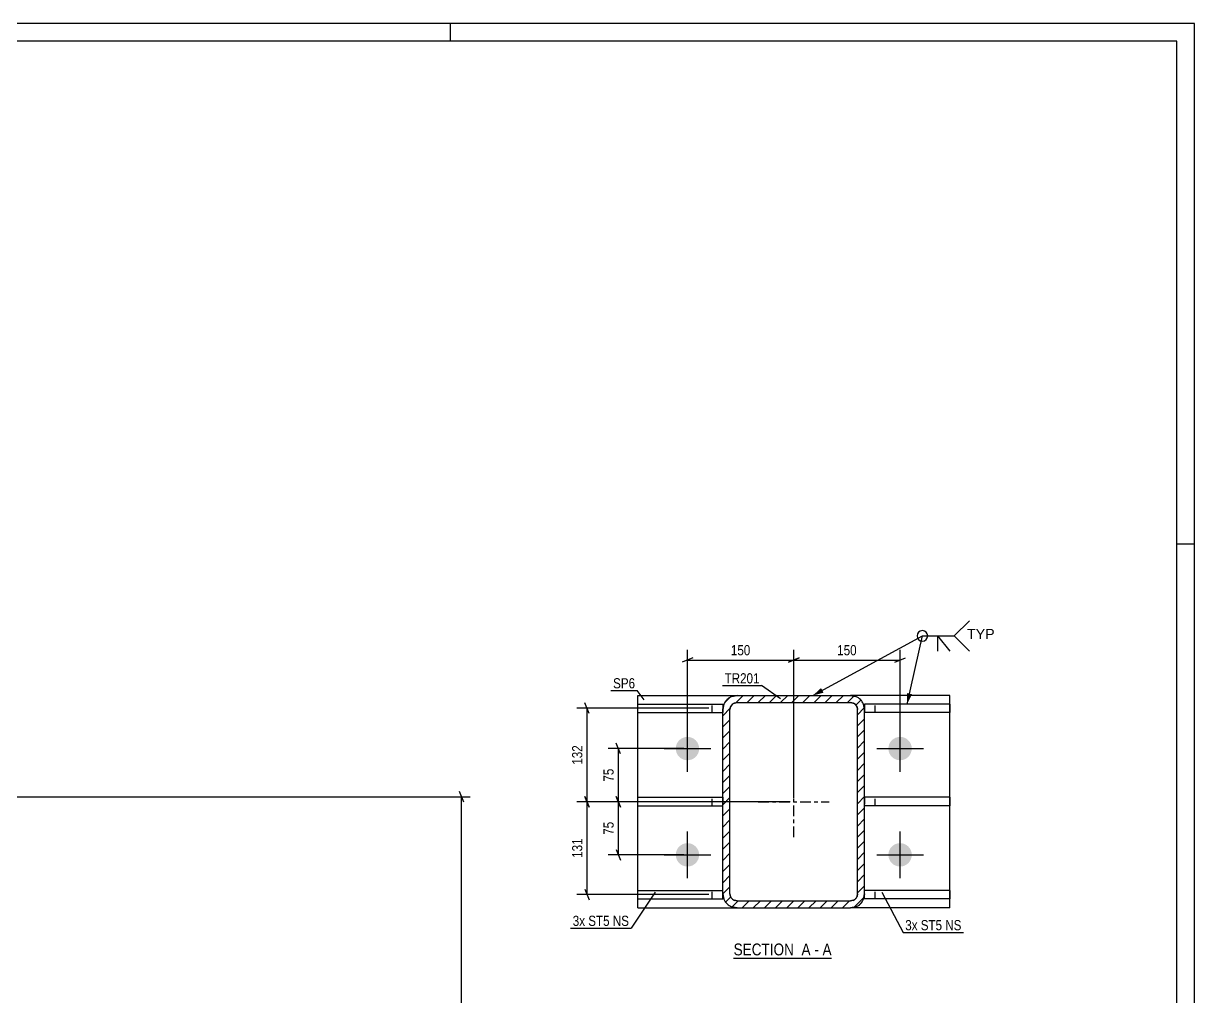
# Model space of a CAD drawing. Header units: millimetres. Extents: x 0 to 841, y 0 to 594.
# Drawn here: x 510.5 to 841, y 319.3 to 594 of the extents above; entities that cross this region are included whole.
import ezdxf

# ---------------------------------------------------------------- set-up
doc = ezdxf.new("R2010")
doc.units = ezdxf.units.MM
doc.linetypes.add('DXK_LINE_DOT2', pattern=[3.9198, 1.9599, -1.9599])
doc.linetypes.add('DXK_LINE_DOT3', pattern=[5.9187, 2.979, -0.9799, 0.9799, -0.9799])
doc.styles.add('Arial', font='ARIAL.TTF', dxfattribs={"height": 0.2})
doc.styles.add('Arial Narrow', font='ARIALN.TTF', dxfattribs={"height": 0.2})

# ---------------------------------------------------------------- blocks, each defined once
blk = doc.blocks.new('Unknown-122566683-1134')
at = {"color": 5, "linetype": 'Continuous'}
for p, q in [((841, 594), (0, 594)), ((631, 589), (631, 594)), ((841, 0), (841, 594)), ((836, 589), (5, 589)), ((836, 5), (836, 589)), ((841, 447), (836, 447))]:
    blk.add_line(p, q, dxfattribs=at)
blk = doc.blocks.new('Unknown-122566683-12 - 5916')
at = {"color": 6, "linetype": 'Continuous'}
blk.add_line((710.92, 330.14), (738.57, 330.14), dxfattribs=at)
at = {"color": 0, "linetype": 'Continuous'}
blk.add_wipeout([(729.03, 330.89), (729.03, 334.39), (710.92, 334.39), (710.92, 330.89)], dxfattribs=at)
at = {"color": 7, "linetype": 'Continuous', "style": 'Arial Narrow'}
blk.add_text('SECTION ', height=3.34, dxfattribs=at).set_placement((710.92, 330.89))
at = {"color": 0, "linetype": 'Continuous'}
blk.add_wipeout([(732.64, 330.89), (732.64, 334.39), (730.08, 334.39), (730.08, 330.89)], dxfattribs=at)
blk.add_wipeout([(734.96, 330.89), (734.96, 334.39), (733.69, 334.39), (733.69, 330.89)], dxfattribs=at)
at = {"color": 7, "linetype": 'Continuous', "style": 'Arial Narrow'}
blk.add_text('A', height=3.34, dxfattribs=at).set_placement((730.08, 330.89))
at = {"color": 0, "linetype": 'Continuous'}
blk.add_wipeout([(738.57, 330.89), (738.57, 334.39), (736.01, 334.39), (736.01, 330.89)], dxfattribs=at)
at = {"color": 7, "linetype": 'Continuous', "style": 'Arial Narrow'}
for s, p in [('A', (736.01, 330.89)), ('-', (733.69, 330.89))]:
    blk.add_text(s, height=3.34, dxfattribs=at).set_placement(p)
blk = doc.blocks.new('Part-122566683-5944 - 5916')
at = {"color": 2, "linetype": 'Continuous'}
for p, q in [((771.89, 349.25), (747.89, 349.25)), ((747.89, 346.85), (747.89, 348.27)), ((771.89, 349.25), (771.89, 346.85)), ((771.89, 346.85), (747.89, 346.85))]:
    blk.add_line(p, q, dxfattribs=at)
at = {"color": 7, "linetype": 'DXK_LINE_DOT2'}
for p, q in [((747.89, 348.27), (747.89, 349.25)), ((750.89, 346.85), (750.89, 349.25))]:
    blk.add_line(p, q, dxfattribs=at)
blk = doc.blocks.new('Part-122566683-5920 - 5916')
at = {"color": 2, "linetype": 'Continuous'}
for p, q in [((683.89, 344.27), (683.89, 404.27)), ((683.89, 404.27), (711.89, 404.27)), ((771.89, 404.27), (743.89, 404.27)), ((771.89, 344.27), (771.89, 404.27)), ((683.89, 344.27), (711.89, 344.27)), ((771.89, 344.27), (743.89, 344.27))]:
    blk.add_line(p, q, dxfattribs=at)
at = {"color": 7, "linetype": 'DXK_LINE_DOT2'}
for p, q in [((711.89, 404.27), (743.89, 404.27)), ((711.89, 344.27), (743.89, 344.27))]:
    blk.add_line(p, q, dxfattribs=at)
blk = doc.blocks.new('Part-122566683-5955 - 5916')
at = {"linetype": 'Continuous'}
h = blk.add_hatch(dxfattribs=at)
h.set_pattern_fill('', scale=0.7, style=0, pattern_type=0)
h.set_pattern_definition([(45, (707.8937, 348.2728), (-1.571545, 1.571545), [])])
h.paths.add_polyline_path([(707.89, 400.27), (707.89, 348.27), (708.2, 346.74), (709.07, 345.44), (710.36, 344.58), (711.89, 344.27), (743.89, 344.27), (745.42, 344.58), (746.72, 345.44), (747.59, 346.74), (747.89, 348.27), (747.89, 400.27), (747.59, 401.8), (746.72, 403.1), (745.42, 403.97), (743.89, 404.27), (711.89, 404.27), (710.36, 403.97), (709.07, 403.1), (708.2, 401.8)])
h.paths.add_polyline_path([(710.48, 401.69), (711.13, 402.12), (711.89, 402.27), (743.89, 402.27), (744.66, 402.12), (745.31, 401.69), (745.74, 401.04), (745.89, 400.27), (745.89, 348.27), (745.74, 347.51), (745.31, 346.86), (744.66, 346.43), (743.89, 346.27), (711.89, 346.27), (711.13, 346.43), (710.48, 346.86), (710.05, 347.51), (709.89, 348.27), (709.89, 400.27), (710.05, 401.04)])
at = {"color": 7, "linetype": 'DXK_LINE_DOT2'}
for p, q in [((710.36, 403.97), (711.89, 404.27)), ((711.89, 404.27), (743.89, 404.27)), ((743.89, 404.27), (745.42, 403.97)), ((707.89, 400.27), (708.2, 401.8)), ((707.89, 348.27), (707.89, 400.27)), ((710.05, 401.04), (709.89, 400.27)), ((709.89, 348.27), (709.89, 400.27)), ((711.89, 402.27), (711.13, 402.12)), ((711.89, 402.27), (743.89, 402.27)), ((744.66, 402.12), (743.89, 402.27)), ((745.89, 400.27), (745.74, 401.04)), ((745.89, 348.27), (745.89, 400.27)), ((747.59, 401.8), (747.89, 400.27)), ((747.89, 348.27), (747.89, 400.27)), ((708.2, 346.74), (707.89, 348.27)), ((709.89, 348.27), (710.05, 347.51)), ((745.74, 347.51), (745.89, 348.27)), ((747.89, 348.27), (747.59, 346.74)), ((711.89, 344.27), (710.36, 344.58)), ((711.13, 346.43), (711.89, 346.27)), ((711.89, 346.27), (743.89, 346.27)), ((711.89, 344.27), (743.89, 344.27)), ((743.89, 346.27), (744.66, 346.43)), ((745.42, 344.58), (743.89, 344.27))]:
    blk.add_line(p, q, dxfattribs=at)
at = {"color": 2, "linetype": 'Continuous'}
for p, q in [((711.89, 404.27), (710.36, 403.97)), ((711.89, 404.27), (743.89, 404.27)), ((745.42, 403.97), (743.89, 404.27)), ((708.2, 401.8), (707.89, 400.27)), ((707.89, 348.27), (707.89, 400.27)), ((709.89, 400.27), (710.05, 401.04)), ((709.89, 348.27), (709.89, 400.27)), ((711.13, 402.12), (711.89, 402.27)), ((711.89, 402.27), (743.89, 402.27)), ((743.89, 402.27), (744.66, 402.12)), ((745.74, 401.04), (745.89, 400.27)), ((745.89, 348.27), (745.89, 400.27)), ((747.89, 400.27), (747.59, 401.8)), ((747.89, 348.27), (747.89, 400.27)), ((707.89, 348.27), (708.2, 346.74)), ((710.05, 347.51), (709.89, 348.27)), ((745.89, 348.27), (745.74, 347.51)), ((747.59, 346.74), (747.89, 348.27)), ((710.36, 344.58), (711.89, 344.27)), ((711.89, 346.27), (711.13, 346.43)), ((711.89, 346.27), (743.89, 346.27)), ((711.89, 344.27), (743.89, 344.27)), ((744.66, 346.43), (743.89, 346.27)), ((743.89, 344.27), (745.42, 344.58))]:
    blk.add_line(p, q, dxfattribs=at)
at = {"color": 7, "linetype": 'DXK_LINE_DOT3'}
for p, q in [((727.89, 364.27), (727.89, 384.27)), ((717.89, 374.27), (737.89, 374.27))]:
    blk.add_line(p, q, dxfattribs=at)
at = {"color": 7, "linetype": 'DXK_LINE_DOT2'}
for centre, radius, start, end in [((711.89, 400.27), 4, 112.5, 157.5), ((743.89, 400.27), 4, 22.5, 67.5), ((711.89, 400.27), 2, 112.5, 157.5), ((743.89, 400.27), 2, 22.5, 67.5), ((711.89, 348.27), 2, 202.5, 247.5), ((743.89, 348.27), 2, 292.5, 337.5), ((711.89, 348.27), 4, 202.5, 247.5), ((743.89, 348.27), 4, 292.5, 337.5)]:
    blk.add_arc(centre, radius, start, end, dxfattribs=at)
at = {"color": 2, "linetype": 'Continuous'}
for centre, radius, start, end in [((711.89, 400.27), 4, 112.5, 157.5), ((743.89, 400.27), 4, 22.5, 67.5), ((711.89, 400.27), 2, 112.5, 157.5), ((743.89, 400.27), 2, 22.5, 67.5), ((711.89, 348.27), 2, 202.5, 247.5), ((743.89, 348.27), 2, 292.5, 337.5), ((711.89, 348.27), 4, 202.5, 247.5), ((743.89, 348.27), 4, 292.5, 337.5)]:
    blk.add_arc(centre, radius, start, end, dxfattribs=at)
blk = doc.blocks.new('Part-122566683-5939 - 5916')
at = {"color": 2, "linetype": 'Continuous'}
for p, q in [((683.89, 373.15), (683.89, 375.55)), ((683.89, 375.55), (707.89, 375.55)), ((683.89, 373.15), (707.89, 373.15))]:
    blk.add_line(p, q, dxfattribs=at)
at = {"color": 7, "linetype": 'DXK_LINE_DOT2'}
for p, q in [((704.89, 373.15), (704.89, 375.55)), ((707.89, 375.55), (707.89, 373.15))]:
    blk.add_line(p, q, dxfattribs=at)
blk = doc.blocks.new('Part-122566683-5940 - 5916')
at = {"color": 2, "linetype": 'Continuous'}
for p, q in [((683.89, 399.45), (683.89, 401.85)), ((683.89, 401.85), (707.89, 401.85)), ((707.89, 401.85), (707.89, 400.27)), ((683.89, 399.45), (707.89, 399.45))]:
    blk.add_line(p, q, dxfattribs=at)
at = {"color": 7, "linetype": 'DXK_LINE_DOT2'}
for p, q in [((704.89, 399.45), (704.89, 401.85)), ((707.89, 400.27), (707.89, 399.45))]:
    blk.add_line(p, q, dxfattribs=at)
blk = doc.blocks.new('Part-122566683-5941 - 5916')
at = {"color": 2, "linetype": 'Continuous'}
for p, q in [((683.89, 346.85), (683.89, 349.25)), ((683.89, 349.25), (707.89, 349.25)), ((707.89, 346.85), (707.89, 348.27)), ((683.89, 346.85), (707.89, 346.85))]:
    blk.add_line(p, q, dxfattribs=at)
at = {"color": 7, "linetype": 'DXK_LINE_DOT2'}
for p, q in [((704.89, 346.85), (704.89, 349.25)), ((707.89, 348.27), (707.89, 349.25))]:
    blk.add_line(p, q, dxfattribs=at)
blk = doc.blocks.new('Part-122566683-5942 - 5916')
at = {"color": 2, "linetype": 'Continuous'}
for p, q in [((771.89, 375.55), (747.89, 375.55)), ((771.89, 375.55), (771.89, 373.15)), ((771.89, 373.15), (747.89, 373.15))]:
    blk.add_line(p, q, dxfattribs=at)
at = {"color": 7, "linetype": 'DXK_LINE_DOT2'}
for p, q in [((747.89, 375.55), (747.89, 373.15)), ((750.89, 373.15), (750.89, 375.55))]:
    blk.add_line(p, q, dxfattribs=at)
blk = doc.blocks.new('Part-122566683-5943 - 5916')
at = {"color": 2, "linetype": 'Continuous'}
for p, q in [((771.89, 401.85), (747.89, 401.85)), ((747.89, 401.85), (747.89, 400.27)), ((771.89, 401.85), (771.89, 399.45)), ((771.89, 399.45), (747.89, 399.45))]:
    blk.add_line(p, q, dxfattribs=at)
at = {"color": 7, "linetype": 'DXK_LINE_DOT2'}
for p, q in [((747.89, 400.27), (747.89, 399.45)), ((750.89, 399.45), (750.89, 401.85))]:
    blk.add_line(p, q, dxfattribs=at)
blk = doc.blocks.new('Bolt-122566683-5958 - 5916')
at = {"linetype": 'Continuous'}
for points in [[(694.59, 389.27, -1), (701.19, 389.27, -1)], [(754.59, 389.27, -1), (761.19, 389.27, -1)], [(694.59, 359.27, -1), (701.19, 359.27, -1)], [(754.59, 359.27, -1), (761.19, 359.27, -1)]]:
    blk.add_hatch(color=1, dxfattribs=at).paths.add_polyline_path(points)
at = {"color": 1, "linetype": 'Continuous'}
for p, q in [((697.89, 382.67), (697.89, 395.87)), ((757.89, 382.67), (757.89, 395.87)), ((691.29, 389.27), (704.49, 389.27)), ((751.29, 389.27), (764.49, 389.27)), ((697.89, 352.67), (697.89, 365.87)), ((757.89, 352.67), (757.89, 365.87)), ((691.29, 359.27), (704.49, 359.27)), ((751.29, 359.27), (764.49, 359.27))]:
    blk.add_line(p, q, dxfattribs=at)
blk = doc.blocks.new('StraightDimension-122566683-3124 - 2769')
at = {"color": 7, "linetype": 'Continuous'}
for p, q in [((634.75, 374.13), (633.55, 377.13)), ((482.01, 375.63), (636.55, 375.63)), ((634.15, 211.53), (634.15, 375.63)), ((599.9, 211.53), (636.55, 211.53)), ((633.55, 213.03), (634.75, 210.03))]:
    blk.add_line(p, q, dxfattribs=at)
at = {"color": 0}
blk.add_wipeout([(633.4, 297.83), (629.2, 297.83), (629.2, 289.32), (633.4, 289.32)], dxfattribs=at)
at = {"color": 3, "style": 'Arial Narrow'}
blk.add_text('3190', height=2.863, rotation=90.0002, dxfattribs=at).set_placement((632.8, 289.92))
blk = doc.blocks.new('StraightDimension-122566683-6690 - 2769')
at = {"color": 7, "linetype": 'Continuous'}
for p, q in [((481.01, 344.63), (481.01, 290.29)), ((598.91, 242.53), (598.91, 295.54)), ((482.51, 293.29), (479.51, 292.09)), ((481.01, 292.69), (598.91, 292.69)), ((597.41, 292.09), (600.41, 293.29))]:
    blk.add_line(p, q, dxfattribs=at)
at = {"color": 0}
blk.add_wipeout([(543.3, 293.44), (543.3, 297.64), (536.61, 297.64), (536.61, 293.44)], dxfattribs=at)
at = {"color": 3, "style": 'Arial Narrow'}
blk.add_text('600', height=2.863, dxfattribs=at).set_placement((537.21, 294.04))
blk = doc.blocks.new('StraightDimension-122566683-6008 - 5916')
at = {"color": 7, "linetype": 'Continuous'}
for p, q in [((697.89, 390.27), (697.89, 417.12)), ((727.89, 375.27), (727.89, 417.12)), ((699.39, 414.87), (696.39, 413.67)), ((697.89, 414.27), (727.89, 414.27)), ((726.39, 413.67), (729.39, 414.87))]:
    blk.add_line(p, q, dxfattribs=at)
at = {"color": 0}
blk.add_wipeout([(716.24, 415.02), (716.24, 419.22), (709.55, 419.22), (709.55, 415.02)], dxfattribs=at)
at = {"color": 3, "style": 'Arial Narrow'}
blk.add_text('150', height=2.863, dxfattribs=at).set_placement((710.15, 415.62))
blk = doc.blocks.new('StraightDimension-122566683-6007 - 5916')
at = {"color": 7, "linetype": 'Continuous'}
for p, q in [((727.89, 375.27), (727.89, 417.12)), ((757.89, 390.27), (757.89, 417.12)), ((729.39, 414.87), (726.39, 413.67)), ((727.89, 414.27), (757.89, 414.27)), ((756.39, 413.67), (759.39, 414.87))]:
    blk.add_line(p, q, dxfattribs=at)
at = {"color": 0}
blk.add_wipeout([(746.24, 415.02), (746.24, 419.22), (739.55, 419.22), (739.55, 415.02)], dxfattribs=at)
at = {"color": 3, "style": 'Arial Narrow'}
blk.add_text('150', height=2.863, dxfattribs=at).set_placement((740.15, 415.62))
blk = doc.blocks.new('StraightDimension-122566683-6612 - 5916')
at = {"color": 7, "linetype": 'Continuous'}
for p, q in [((726.89, 374.27), (666.71, 374.27)), ((670.16, 372.77), (668.96, 375.77)), ((669.56, 348.05), (669.56, 374.27)), ((703.89, 348.05), (666.71, 348.05)), ((668.96, 349.55), (670.16, 346.55))]:
    blk.add_line(p, q, dxfattribs=at)
at = {"color": 0}
blk.add_wipeout([(668.81, 364.5), (664.61, 364.5), (664.61, 357.82), (668.81, 357.82)], dxfattribs=at)
at = {"color": 3, "style": 'Arial Narrow'}
blk.add_text('131', height=2.863, rotation=90.0002, dxfattribs=at).set_placement((668.21, 358.42))
blk = doc.blocks.new('StraightDimension-122566683-5978 - 5916')
at = {"color": 7, "linetype": 'Continuous'}
for p, q in [((678.99, 387.77), (677.79, 390.77)), ((696.89, 389.27), (675.54, 389.27)), ((678.39, 374.27), (678.39, 389.27)), ((726.89, 374.27), (675.54, 374.27)), ((677.79, 375.77), (678.99, 372.77))]:
    blk.add_line(p, q, dxfattribs=at)
at = {"color": 0}
blk.add_wipeout([(677.64, 384.2), (673.44, 384.2), (673.44, 379.34), (677.64, 379.34)], dxfattribs=at)
at = {"color": 3, "style": 'Arial Narrow'}
blk.add_text('75', height=2.863, rotation=90.0002, dxfattribs=at).set_placement((677.04, 379.94))
blk = doc.blocks.new('StraightDimension-122566683-5979 - 5916')
at = {"color": 7, "linetype": 'Continuous'}
for p, q in [((726.89, 374.27), (675.54, 374.27)), ((678.99, 372.77), (677.79, 375.77)), ((678.39, 359.27), (678.39, 374.27)), ((677.79, 360.77), (678.99, 357.77)), ((696.89, 359.27), (675.54, 359.27))]:
    blk.add_line(p, q, dxfattribs=at)
at = {"color": 0}
blk.add_wipeout([(677.64, 369.2), (673.44, 369.2), (673.44, 364.34), (677.64, 364.34)], dxfattribs=at)
at = {"color": 3, "style": 'Arial Narrow'}
blk.add_text('75', height=2.863, rotation=90.0002, dxfattribs=at).set_placement((677.04, 364.94))
blk = doc.blocks.new('StraightDimension-122566683-6611 - 5916')
at = {"color": 7, "linetype": 'Continuous'}
for p, q in [((703.89, 400.65), (666.71, 400.65)), ((670.16, 399.15), (668.96, 402.15)), ((669.56, 374.27), (669.56, 400.65)), ((726.89, 374.27), (666.71, 374.27)), ((668.96, 375.77), (670.16, 372.77))]:
    blk.add_line(p, q, dxfattribs=at)
at = {"color": 0}
blk.add_wipeout([(668.81, 390.8), (664.61, 390.8), (664.61, 384.12), (668.81, 384.12)], dxfattribs=at)
at = {"color": 3, "style": 'Arial Narrow'}
blk.add_text('132', height=2.863, rotation=90.0002, dxfattribs=at).set_placement((668.21, 384.72))
blk = doc.blocks.new('MarkSet-122566683-6717 - 5916')
at = {"color": 0}
blk.add_wipeout([(762.82, 337.99), (762.82, 340.99), (759.35, 340.99), (759.35, 337.99)], dxfattribs=at)
blk.add_wipeout([(762.82, 337.99), (762.82, 340.99), (759.35, 340.99), (759.35, 337.99)], dxfattribs=at)
at = {"color": 30, "linetype": 'Continuous'}
blk.add_line((752.75, 348.71), (758.75, 337.39), dxfattribs=at)
at = {"color": 0}
blk.add_wipeout([(769.74, 337.99), (769.74, 340.99), (763.72, 340.99), (763.72, 337.99)], dxfattribs=at)
blk.add_wipeout([(769.74, 337.99), (769.74, 340.99), (763.72, 340.99), (763.72, 337.99)], dxfattribs=at)
at = {"color": 3, "style": 'Arial Narrow'}
blk.add_text('3x', height=2.863, dxfattribs=at).set_placement((759.35, 337.99))
at = {"color": 0}
blk.add_wipeout([(775.21, 337.99), (775.21, 340.99), (770.64, 340.99), (770.64, 337.99)], dxfattribs=at)
blk.add_wipeout([(775.21, 337.99), (775.21, 340.99), (770.64, 340.99), (770.64, 337.99)], dxfattribs=at)
at = {"color": 30, "linetype": 'Continuous'}
blk.add_line((758.75, 337.39), (775.81, 337.39), dxfattribs=at)
at = {"color": 3, "style": 'Arial Narrow'}
for s, p in [('ST5', (763.72, 337.99)), ('NS', (770.64, 337.99))]:
    blk.add_text(s, height=2.863, dxfattribs=at).set_placement(p)
blk = doc.blocks.new('MarkSet-122566683-6732 - 5916')
at = {"color": 0}
blk.add_wipeout([(668.99, 339.21), (668.99, 342.21), (665.52, 342.21), (665.52, 339.21)], dxfattribs=at)
blk.add_wipeout([(668.99, 339.21), (668.99, 342.21), (665.52, 342.21), (665.52, 339.21)], dxfattribs=at)
blk.add_wipeout([(675.92, 339.21), (675.92, 342.21), (669.89, 342.21), (669.89, 339.21)], dxfattribs=at)
blk.add_wipeout([(675.92, 339.21), (675.92, 342.21), (669.89, 342.21), (669.89, 339.21)], dxfattribs=at)
at = {"color": 3, "style": 'Arial Narrow'}
blk.add_text('3x', height=2.863, dxfattribs=at).set_placement((665.52, 339.21))
at = {"color": 0}
blk.add_wipeout([(681.38, 339.21), (681.38, 342.21), (676.82, 342.21), (676.82, 339.21)], dxfattribs=at)
blk.add_wipeout([(681.38, 339.21), (681.38, 342.21), (676.82, 342.21), (676.82, 339.21)], dxfattribs=at)
at = {"color": 30, "linetype": 'Continuous'}
for p in [(688.75, 348.71), (664.92, 338.61)]:
    blk.add_line(p, (681.98, 338.61), dxfattribs=at)
at = {"color": 3, "style": 'Arial Narrow'}
for s, p in [('ST5', (669.89, 339.21)), ('NS', (676.82, 339.21))]:
    blk.add_text(s, height=2.863, dxfattribs=at).set_placement(p)
blk = doc.blocks.new('Mark-122566683-6738 - 5916')
at = {"color": 0}
blk.add_wipeout([(718.23, 407.67), (718.23, 410.67), (708.37, 410.67), (708.37, 407.67)], dxfattribs=at)
blk.add_wipeout([(718.23, 407.67), (718.23, 410.67), (708.37, 410.67), (708.37, 407.67)], dxfattribs=at)
at = {"color": 30, "linetype": 'Continuous'}
for p in [(707.77, 407.07), (724.14, 403.31)]:
    blk.add_line(p, (718.83, 407.07), dxfattribs=at)
at = {"color": 3, "style": 'Arial Narrow'}
blk.add_text('TR201', height=2.863, dxfattribs=at).set_placement((708.37, 407.67))
blk = doc.blocks.new('Mark-122566683-6799 - 5916')
at = {"color": 0}
blk.add_wipeout([(683.11, 406.27), (683.11, 409.27), (676.9, 409.27), (676.9, 406.27)], dxfattribs=at)
blk.add_wipeout([(683.11, 406.27), (683.11, 409.27), (676.9, 409.27), (676.9, 406.27)], dxfattribs=at)
at = {"color": 30, "linetype": 'Continuous'}
for p in [(676.3, 405.67), (685.7, 403.01)]:
    blk.add_line(p, (683.71, 405.67), dxfattribs=at)
at = {"color": 3, "style": 'Arial Narrow'}
blk.add_text('SP6', height=2.863, dxfattribs=at).set_placement((676.9, 406.27))
blk = doc.blocks.new('WeldMark-122566683-6882 - 5916')
at = {"linetype": 'Continuous'}
for points in [[(736.3, 405.05), (733.31, 404.27), (735.59, 406.37)], [(761.28, 404.61), (759.89, 401.85), (759.82, 404.94)]]:
    blk.add_hatch(color=30, dxfattribs=at).paths.add_polyline_path(points)
at = {"color": 30, "linetype": 'Continuous'}
for p, q in [((733.31, 404.27), (764.19, 421.08)), ((759.89, 401.85), (764.19, 421.08)), ((764.19, 421.08), (773.19, 421.08))]:
    blk.add_line(p, q, dxfattribs=at)
at = {"color": 3, "linetype": 'Continuous'}
for q in [(771.91, 416.8), (768.48, 416.8)]:
    blk.add_line((768.48, 421.08), q, dxfattribs=at)
for start, end in [(90, 270), (270, 90)]:
    blk.add_arc((764.19, 421.08), 1.5, start, end, dxfattribs=at)
at = {"color": 0, "linetype": 'Continuous'}
blk.add_wipeout([(784.57, 420.18), (784.57, 423.18), (776.79, 423.18), (776.79, 420.18)], dxfattribs=at)
blk.add_wipeout([(784.57, 420.18), (784.57, 423.18), (776.79, 423.18), (776.79, 420.18)], dxfattribs=at)
at = {"color": 3, "linetype": 'Continuous'}
for q in [(777.48, 425.37), (777.48, 416.8)]:
    blk.add_line((773.19, 421.08), q, dxfattribs=at)
at = {"color": 3, "linetype": 'Continuous', "style": 'Arial'}
blk.add_text('TYP', height=2.865, dxfattribs=at).set_placement((776.79, 420.18))

msp = doc.modelspace()

# ---------------------------------------------------------------- block references
for name in ['Unknown-122566683-1134', 'Part-122566683-5920 - 5916', 'Part-122566683-5955 - 5916', 'Part-122566683-5940 - 5916', 'Part-122566683-5943 - 5916', 'Bolt-122566683-5958 - 5916', 'Part-122566683-5939 - 5916', 'Part-122566683-5942 - 5916', 'Part-122566683-5941 - 5916', 'Part-122566683-5944 - 5916']:
    msp.add_blockref(name, (0, 0))

# ---------------------------------------------------------------- next in the draw order: block references
for name in ['StraightDimension-122566683-6008 - 5916', 'StraightDimension-122566683-3124 - 2769', 'MarkSet-122566683-6717 - 5916', 'Unknown-122566683-12 - 5916']:
    msp.add_blockref(name, (0, 0))

# ---------------------------------------------------------------- next in the draw order: block references
for name in ['StraightDimension-122566683-6007 - 5916', 'StraightDimension-122566683-6690 - 2769']:
    msp.add_blockref(name, (0, 0))

# ---------------------------------------------------------------- next in the draw order: block references
for name in ['WeldMark-122566683-6882 - 5916', 'StraightDimension-122566683-6612 - 5916']:
    msp.add_blockref(name, (0, 0))

# ---------------------------------------------------------------- next in the draw order: block references
for name in ['StraightDimension-122566683-5978 - 5916', 'MarkSet-122566683-6732 - 5916']:
    msp.add_blockref(name, (0, 0))

# ---------------------------------------------------------------- next in the draw order: block references
msp.add_blockref('StraightDimension-122566683-5979 - 5916', (0, 0))

# ---------------------------------------------------------------- next in the draw order: block references
msp.add_blockref('StraightDimension-122566683-6611 - 5916', (0, 0))

# ---------------------------------------------------------------- next in the draw order: block references
for name in ['Mark-122566683-6738 - 5916', 'Mark-122566683-6799 - 5916']:
    msp.add_blockref(name, (0, 0))

doc.saveas('drawing.dxf')
